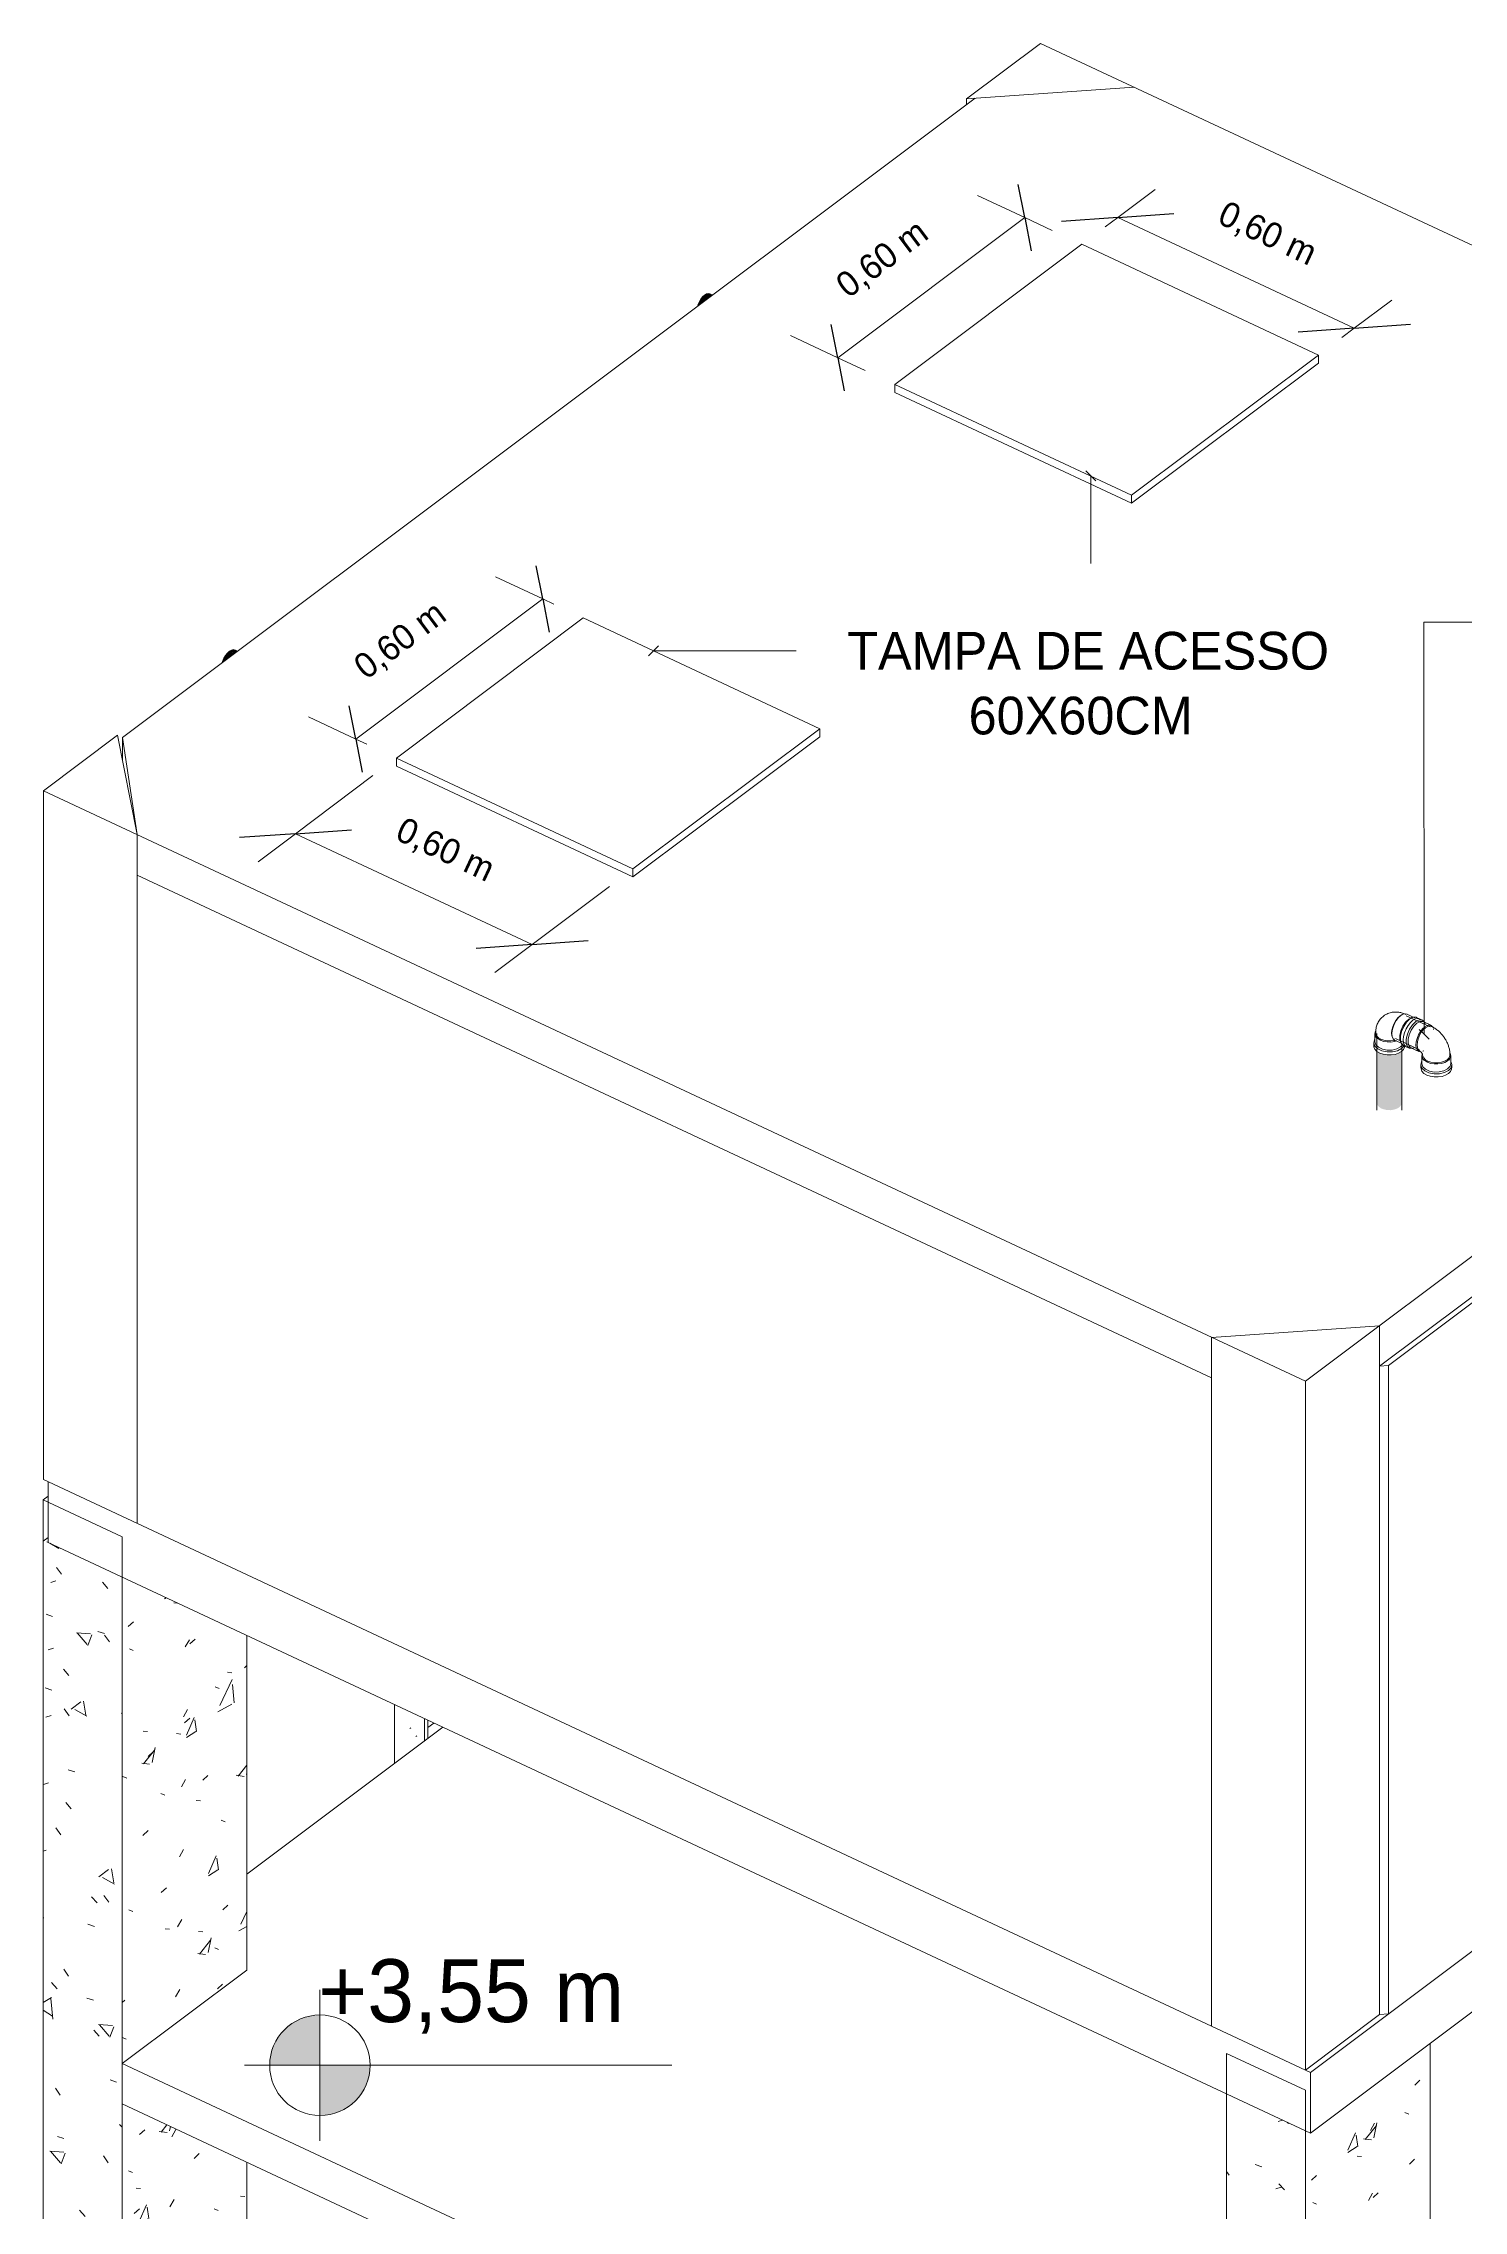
# Model space of a CAD drawing. Header units: metres. Extents: x 147 to 427, y -16 to 162.
# Drawn here: x 404.335 to 407.161, y -8.121 to -3.81 of the extents above; entities that cross this region are included whole.
import ezdxf

# ---------------------------------------------------------------- set-up
doc = ezdxf.new("R2010")
doc.units = ezdxf.units.M
for name, color, linetype, lineweight in [('A-ANNO-DIMS', 7, 'Continuous', 5), ('A-ANNO-DIMS-50', 7, 'Continuous', 5), ('A-WALL', 7, 'Continuous', 9), ('G-ANNO-DIMS', 7, 'Continuous', 5), ('G-ANNO-TEXT', 7, 'Continuous', 5), ('P-PIPE', 7, 'Continuous', 5), ('Q-SPCQ', 7, 'Continuous', 5), ('S-COLS', 7, 'Continuous', 5)]:
    doc.layers.add(name, color=color, linetype=linetype, lineweight=lineweight)
doc.layers.add('A-FLOR', color=7, linetype='Continuous', lineweight=9, true_color=0x007f00)
doc.styles.add('Century Gothic', font='GOTHIC.TTF', dxfattribs={"height": 0.05})
doc.styles.add('Century Gothic_1', font='GOTHIC.TTF', dxfattribs={"height": 0.075})
doc.styles.add('Century Gothic_3', font='GOTHIC.TTF', dxfattribs={"height": 0.125})
doc.dimstyles.new('Setores_1_mm', dxfattribs={"dimscale": 0.3048, "dimtxt": 0.052208, "dimasz": 0.520833, "dimexe": 0.393701, "dimexo": 0.246063, "dimgap": 0.287073, "dimtad": 1, "dimrnd": 0.01, "dimzin": 0, "dimdsep": 46, "dimtxsty": 'Century Gothic', "dimblk1": 'OBLIQUE', "dimblk2": 'OBLIQUE', "dimsah": 1, "dimcen": 0.09, "dimazin": 0, "dimtfac": 1, "dimtdec": 4, "dimtix": 1, "dimtmove": 0, "dimatfit": 3, "dimfxl": 1, "dimtvp": 1, "dimtolj": 1, "dimtzin": 0, "dimarcsym": 2})
pattern_1 = [(37.1, (181.416, -8.219), (0.285897, -0.159425), [0.02409, -0.26502]), (330.855, (181.416, -8.219), (-0.055305, 0.3338195), [0.02728, -0.30007]), (99.407, (181.44, -8.232), (0.230597, 0.1743955), [0.0282, -0.31017]), (31.078, (181.416, -8.137), (0.4254, -0.266755), [0.03625, -0.39874]), (96.139, (181.451, -8.159), (0.372554, 0.224539), [0.04118, -0.45295]), (327.91, (181.416, -8.137), (0.372552, 0.224549), [0.04184, -0.46027]), (355.797, (181.456, -8.176), (0.237922, -0.27613), [0.02798, -0.30783]), (310.75, (181.456, -8.176), (0.096985, 0.2515133), [0.03037, -0.33412]), (68.913, (181.476, -8.199), (0.334911, -0.024614), [0.02246, -0.2471]), (17.764, (181.416, -8.219), (0.0048522, 0.1340203), [0.01096, -0.20555, 0.01096, -0.21152, -0.21999]), (17.764, (181.416, -8.219), (0.0048522, 0.1340203), [-0.43899, 0.01096, -0.20903]), (341.606, (181.416, -8.219), (0.104863, 0.1124244), [0.01374, -0.14535, 0.01374, -0.25155, -0.10516]), (341.606, (181.416, -8.219), (0.104863, 0.1124244), [-0.42438, 0.01374, -0.09141]), (311.707, (181.327, -8.177), (0.2127834, -0.1087668), [0.01667, -0.10965, 0.01667, -0.37745, -0.52297]), (311.707, (181.327, -8.177), (0.2127834, -0.1087668), [-0.52044, 0.01667, -0.50629]), (305.365, (181.287, -8.159), (0.232455, -0.0677502), [0.01676, -0.14826, 0.01676, -0.24626, -0.37319]), (305.365, (181.287, -8.159), (0.232455, -0.0677502), [-0.42803, 0.01676, -0.35644])]

# ---------------------------------------------------------------- blocks, each defined once
blk = doc.blocks.new('Pilar retangular - 20 x 40 cm-V292-CAIXA D')
at = {"layer": 'S-COLS', "true_color": 0xc0c0c0}
h = blk.add_hatch(dxfattribs=at)
h.set_pattern_fill('FP_11', color=9, style=0, pattern_type=2)
h.set_pattern_definition([(66.488, (173.182, -8.106), (0.2258913, 0.1435726), [0.03806, -0.41864]), (32.439, (173.182, -8.106), (-0.043703, 0.275211), [0.0223, -0.24535]), (99.022, (173.201, -8.094), (0.182193, 0.418781), [0.02322, -0.25544]), (64.581, (173.182, -8.024), (0.336107, 0.184093), [0.05715, -0.62861]), (95.479, (173.21, -8.009), (0.294356, 0.619375), [0.03644, -0.40085]), (28.709, (173.182, -8.024), (0.29435, 0.619374), [0.03193, -0.35128]), (51.303, (173.213, -8.021), (0.187991, -0.023976), [0.03527, -0.38797]), (352.732, (173.213, -8.021), (0.07663, 0.354302), [0.01579, -0.17372]), (77.796, (173.229, -8.023), (0.264619, 0.3303264), [0.03021, -0.33228]), (60.21, (173.182, -8.106), (0.0038319, 0.1391553), [0.0166, -0.3113, 0.0166, -0.32035, -0.33317]), (60.21, (173.182, -8.106), (0.0038319, 0.1391553), [-0.66484, 0.0166, -0.31658]), (42.628, (173.182, -8.106), (0.0828553, 0.2235527), [0.014, -0.14811, 0.014, -0.25632, -0.10715]), (42.628, (173.182, -8.106), (0.0828553, 0.2235527), [-0.43244, 0.014, -0.09315]), (355.49, (173.112, -8.159), (0.1681203, 0.1167417), [0.00879, -0.05782, 0.00879, -0.19903, -0.27576]), (355.49, (173.112, -8.159), (0.1681203, 0.1167417), [-0.27443, 0.00879, -0.26697]), (336.159, (173.08, -8.182), (0.183663, 0.178603), [0.00838, -0.07413, 0.00838, -0.12312, -0.18658]), (336.159, (173.08, -8.182), (0.183663, 0.178603), [-0.214, 0.00838, -0.17821])])
h.paths.add_polyline_path([(176.2539, -11.7903), (176.5019, -11.6045), (176.5019, -7.7884), (176.2637, -7.9668), (176.2539, -7.9622), (176.2539, -11.3082)])
h = blk.add_hatch(dxfattribs=at)
h.set_pattern_fill('FP_14', color=9, style=0, pattern_type=2)
h.set_pattern_definition(pattern_1)
h.paths.add_polyline_path([(176.2539, -11.7903), (176.2539, -7.9622), (176.097, -7.8888), (176.097, -11.7169)])
at = {"layer": 'S-COLS'}
for p, q in [((176.5019, -11.6045), (176.5019, -7.7884)), ((176.097, -7.8082), (176.097, -11.7169)), ((176.2539, -7.8816), (176.097, -7.8082)), ((176.2539, -7.8816), (176.2539, -11.7903)), ((176.5019, -11.6045), (176.2539, -11.7903)), ((176.2539, -11.7903), (176.097, -11.7169))]:
    blk.add_line(p, q, dxfattribs=at)
blk = doc.blocks.new('Pilar retangular - 20 x 40 cm-V293-CAIXA D')
at = {"layer": 'S-COLS', "true_color": 0xc0c0c0}
h = blk.add_hatch(dxfattribs=at)
h.set_pattern_fill('FP_15', color=9, style=0, pattern_type=2)
h.set_pattern_definition([(35.205, (178.344, -12.598), (0.3643654, -0.018874), [0.02997, -0.32969]), (357.035, (178.344, -12.598), (-0.070483, 0.2262186), [0.0304, -0.33445]), (107.306, (178.374, -12.6), (0.293883, 0.20735), [0.01975, -0.2172]), (31.675, (178.344, -12.538), (0.542163, -0.049786), [0.04649, -0.51142]), (101.117, (178.389, -12.542), (0.47481, 0.292967), [0.02911, -0.32019]), (354.754, (178.344, -12.538), (0.474805, 0.292965), [0.04537, -0.49907]), (12.803, (178.395, -12.553), (0.3032313, -0.1210845), [0.03648, -0.40124]), (338.232, (178.395, -12.553), (0.1236035, 0.218093), [0.02721, -0.2993]), (60.457, (178.42, -12.563), (0.426833, 0.097), [0.02089, -0.22979]), (24.431, (178.344, -12.598), (0.0061742, 0.1001182), [0.01461, -0.27401, 0.01461, -0.28197, -0.29326]), (24.431, (178.344, -12.598), (0.0061742, 0.1001182), [-0.5852, 0.01461, -0.27865]), (4.457, (178.344, -12.598), (0.1336358, 0.1186237), [0.01667, -0.17631, 0.01667, -0.30513, -0.12756]), (4.457, (178.344, -12.598), (0.1336358, 0.1186237), [-0.51478, 0.01667, -0.11089]), (339.335, (178.231, -12.598), (0.2711825, -0.0067879), [0.01511, -0.09937, 0.01511, -0.34205, -0.47393]), (339.335, (178.231, -12.598), (0.2711825, -0.0067879), [-0.47164, 0.01511, -0.45882]), (331.52, (178.18, -12.598), (0.2962563, 0.0301025), [0.01406, -0.12442, 0.01406, -0.20666, -0.31318]), (331.52, (178.18, -12.598), (0.2962563, 0.0301025), [-0.3592, 0.01406, -0.29912])])
h.paths.add_polyline_path([(173.7529, -6.7117), (173.7529, -6.6998), (173.743, -6.7071)])
h = blk.add_hatch(dxfattribs=at)
h.set_pattern_fill('FP_14', color=9, style=0, pattern_type=2)
h.set_pattern_definition(pattern_1)
h.paths.add_polyline_path([(173.9, -10.6892), (173.9, -6.8611), (173.7529, -6.7923), (173.7529, -6.7117), (173.743, -6.7071), (173.743, -10.6158)])
h = blk.add_hatch(dxfattribs=at)
h.set_pattern_fill('FP_13', color=9, style=0, pattern_type=2)
h.set_pattern_definition([(66.488, (170.828, -7.005), (0.2258913, 0.1435726), [0.03806, -0.41864]), (32.439, (170.828, -7.005), (-0.043703, 0.275211), [0.0223, -0.24535]), (99.022, (170.847, -6.993), (0.182193, 0.418781), [0.02322, -0.25544]), (64.581, (170.828, -6.923), (0.336107, 0.184093), [0.05715, -0.62861]), (95.479, (170.856, -6.908), (0.294356, 0.619375), [0.03644, -0.40085]), (28.709, (170.828, -6.923), (0.29435, 0.619374), [0.03193, -0.35128]), (51.303, (170.859, -6.92), (0.187991, -0.023976), [0.03527, -0.38797]), (352.732, (170.859, -6.92), (0.07663, 0.354302), [0.01579, -0.17372]), (77.796, (170.875, -6.922), (0.264619, 0.3303264), [0.03021, -0.33228]), (60.21, (170.828, -7.005), (0.0038319, 0.1391553), [0.0166, -0.3113, 0.0166, -0.32035, -0.33317]), (60.21, (170.828, -7.005), (0.0038319, 0.1391553), [-0.66484, 0.0166, -0.31658]), (42.628, (170.828, -7.005), (0.0828553, 0.2235527), [0.014, -0.14811, 0.014, -0.25632, -0.10715]), (42.628, (170.828, -7.005), (0.0828553, 0.2235527), [-0.43244, 0.014, -0.09315]), (355.49, (170.758, -7.058), (0.1681203, 0.1167417), [0.00879, -0.05782, 0.00879, -0.19903, -0.27576]), (355.49, (170.758, -7.058), (0.1681203, 0.1167417), [-0.27443, 0.00879, -0.26697]), (336.159, (170.726, -7.081), (0.183663, 0.178603), [0.00838, -0.07413, 0.00838, -0.12312, -0.18658]), (336.159, (170.726, -7.081), (0.183663, 0.178603), [-0.214, 0.00838, -0.17821])])
h.paths.add_polyline_path([(173.9, -10.6892), (174.1479, -10.5034), (174.1479, -8.0248), (173.9, -7.9088), (173.9, -10.4983)])
h.paths.add_polyline_path([(173.9, -7.8282), (174.1479, -7.6424), (174.1479, -6.9771), (173.9, -6.8611), (173.9, -7.6424)])
at = {"layer": 'S-COLS'}
for p, q in [((173.743, -6.7071), (173.7529, -6.6998)), ((173.743, -6.7071), (173.743, -10.6158)), ((173.9, -6.7805), (173.743, -6.7071)), ((173.9, -6.7805), (173.9, -10.6892)), ((174.1479, -7.6424), (174.1479, -6.9771)), ((174.1479, -10.5034), (174.1479, -8.0248)), ((174.1479, -10.5034), (173.9, -10.6892)), ((173.9, -10.6892), (173.743, -10.6158))]:
    blk.add_line(p, q, dxfattribs=at)
blk = doc.blocks.new('Escada de mão - Padrão-3987826-CAIXA D')
at = {"layer": 'Q-SPCQ'}
for p, q in [((174.4419, -7.2312), (174.4419, -7.1146)), ((174.5017, -7.1426), (174.5017, -7.1864)), ((174.5079, -7.1817), (174.5079, -7.1455)), ((174.5079, -7.1601), (174.5199, -7.1511)), ((174.4739, -7.1606), (174.472, -7.162)), ((174.484, -7.178), (174.4859, -7.1766)), ((174.4419, -9.4212), (174.4419, -8.1623)), ((174.5017, -8.1903), (174.5017, -9.4492)), ((174.5079, -9.4446), (174.5079, -8.1932)), ((174.6483, -8.2589), (174.5079, -8.3641)), ((174.5079, -8.3891), (174.6689, -8.2685)), ((174.6992, -8.4667), (174.6992, -8.2827)), ((174.759, -8.3106), (174.759, -9.2564)), ((174.7652, -9.2518), (174.7652, -8.3135)), ((174.4739, -8.3896), (174.472, -8.391)), ((174.484, -8.407), (174.4859, -8.4056)), ((174.7231, -8.4487), (174.5079, -8.6099)), ((174.5079, -8.6349), (174.7351, -8.4647)), ((174.6992, -8.7125), (174.6992, -8.4915)), ((174.4739, -8.6354), (174.472, -8.6368)), ((174.484, -8.6528), (174.4859, -8.6514)), ((174.7231, -8.6945), (174.5079, -8.8557)), ((174.5079, -8.8807), (174.7351, -8.7105)), ((174.6992, -8.9583), (174.6992, -8.7373)), ((174.4739, -8.8812), (174.472, -8.8826)), ((174.484, -8.8986), (174.4859, -8.8972)), ((174.7231, -8.9403), (174.5079, -9.1015)), ((174.5079, -9.1265), (174.7351, -8.9563)), ((174.6992, -9.2285), (174.6992, -8.9831)), ((174.4739, -9.127), (174.472, -9.1284)), ((174.484, -9.1444), (174.4859, -9.143)), ((174.6992, -9.2285), (174.759, -9.2564)), ((174.759, -9.2564), (174.7652, -9.2518)), ((174.4419, -9.4212), (174.5017, -9.4492)), ((174.5017, -9.4492), (174.5079, -9.4446))]:
    blk.add_line(p, q, dxfattribs=at)
for points in [[(174.7231, -8.4487, 0), (174.7235, -8.4484, 0), (174.7252, -8.4479, 0), (174.7271, -8.4479, 0), (174.7291, -8.4486, 0), (174.7311, -8.4498, 0), (174.733, -8.4515, 0), (174.7346, -8.4536, 0), (174.7359, -8.4558, 0), (174.7367, -8.4581, 0), (174.7369, -8.4603, 0)], [(174.7369, -8.4603, 0), (174.7367, -8.4623, 0), (174.7359, -8.4639, 0), (174.7346, -8.465, 0)], [(174.7231, -8.6945, 0), (174.7235, -8.6942, 0), (174.7252, -8.6937, 0), (174.7271, -8.6937, 0), (174.7291, -8.6944, 0), (174.7311, -8.6956, 0), (174.733, -8.6973, 0), (174.7346, -8.6994, 0), (174.7359, -8.7016, 0), (174.7367, -8.7039, 0), (174.7369, -8.7061, 0)], [(174.7369, -8.7061, 0), (174.7367, -8.7081, 0), (174.7359, -8.7097, 0), (174.7346, -8.7108, 0)], [(174.7231, -8.9403, 0), (174.7235, -8.94, 0), (174.7252, -8.9395, 0), (174.7271, -8.9395, 0), (174.7291, -8.9402, 0), (174.7311, -8.9414, 0), (174.733, -8.9431, 0), (174.7346, -8.9452, 0), (174.7359, -8.9474, 0), (174.7367, -8.9497, 0), (174.7369, -8.9519, 0)], [(174.7369, -8.9519, 0), (174.7367, -8.9539, 0), (174.7359, -8.9555, 0), (174.7346, -8.9566, 0)]]:
    blk.add_polyline3d(points, dxfattribs=at)
blk = doc.blocks.new('Joelho 45_90 - Agua Fria_Soldavel - MEP - Tigre - Standard-V308-CAIXA D')
at = {"layer": 'P-PIPE'}
for p, q in [((176.4424, -5.7445), (176.4467, -5.7419)), ((176.4467, -5.7419), (176.4424, -5.7445)), ((176.4475, -5.7415), (176.446, -5.7422)), ((176.4715, -5.7484), (176.4558, -5.741)), ((176.4594, -5.7512), (176.4655, -5.7481)), ((176.468, -5.7473), (176.4653, -5.7481)), ((176.4807, -5.7503), (176.4748, -5.7475)), ((176.3901, -5.7983), (176.3901, -5.8043)), ((176.3922, -5.7797), (176.3922, -5.7959)), ((176.3958, -5.7876), (176.3945, -5.7889)), ((176.4262, -5.7846), (176.4266, -5.7862)), ((176.4308, -5.7909), (176.4309, -5.7909)), ((176.4316, -5.7929), (176.4473, -5.8003)), ((176.443, -5.7956), (176.4442, -5.7983)), ((176.4476, -5.8019), (176.4433, -5.8064)), ((176.4501, -5.804), (176.445, -5.8096)), ((176.4487, -5.8033), (176.4546, -5.806))]:
    blk.add_line(p, q, dxfattribs=at)
for points in [[(176.4349, -5.7945, 0), (176.4315, -5.7955, 0), (176.4242, -5.7966, 0), (176.4167, -5.7965, 0), (176.4095, -5.7953, 0), (176.4031, -5.793, 0), (176.3979, -5.7899, 0), (176.3942, -5.786, 0), (176.3924, -5.7817, 0), (176.3925, -5.7773, 0), (176.3939, -5.7739, 0)], [(176.3939, -5.7739, 0), (176.3925, -5.7773, 0), (176.3924, -5.7817, 0), (176.3942, -5.786, 0), (176.3979, -5.7899, 0), (176.4031, -5.793, 0), (176.4095, -5.7953, 0), (176.4167, -5.7965, 0), (176.4242, -5.7966, 0), (176.4315, -5.7955, 0), (176.4349, -5.7945, 0)], [(176.4097, -5.7448, 0), (176.4078, -5.7463, 0), (176.406, -5.7479, 0), (176.4043, -5.7496, 0), (176.4028, -5.7514, 0), (176.4014, -5.7533, 0), (176.4001, -5.7552, 0), (176.3989, -5.7572, 0), (176.3979, -5.7592, 0), (176.397, -5.7612, 0), (176.3962, -5.7633, 0), (176.3956, -5.7653, 0), (176.395, -5.7673, 0), (176.3946, -5.7694, 0), (176.3942, -5.7714, 0), (176.394, -5.7734, 0), (176.3938, -5.7754, 0), (176.3937, -5.7773, 0), (176.3937, -5.7784, 0)], [(176.394, -5.776, 0), (176.3939, -5.7802, 0), (176.3956, -5.7843, 0), (176.3991, -5.788, 0), (176.404, -5.791, 0), (176.4101, -5.7931, 0), (176.4169, -5.7943, 0), (176.424, -5.7943, 0), (176.4309, -5.7933, 0), (176.4319, -5.7931, 0)], [(176.4319, -5.7931, 0), (176.4309, -5.7933, 0), (176.424, -5.7943, 0), (176.4169, -5.7943, 0), (176.4101, -5.7931, 0), (176.404, -5.791, 0), (176.3991, -5.788, 0), (176.3956, -5.7843, 0), (176.3939, -5.7802, 0), (176.394, -5.776, 0)], [(176.4097, -5.7448, 0), (176.4116, -5.7434, 0), (176.4137, -5.7421, 0), (176.4158, -5.741, 0), (176.4179, -5.74, 0), (176.4201, -5.7392, 0), (176.4224, -5.7385, 0), (176.4246, -5.738, 0), (176.4268, -5.7375, 0), (176.429, -5.7372, 0), (176.4312, -5.7371, 0), (176.4333, -5.737, 0), (176.4354, -5.7371, 0), (176.4375, -5.7372, 0), (176.4395, -5.7374, 0), (176.4415, -5.7378, 0), (176.4435, -5.7382, 0), (176.4454, -5.7386, 0), (176.4473, -5.7392, 0), (176.4491, -5.7398, 0), (176.4509, -5.7404, 0), (176.4526, -5.7412, 0), (176.4539, -5.7417, 0)], [(176.4261, -5.7842, 0), (176.4255, -5.7789, 0), (176.4261, -5.7729, 0), (176.4278, -5.7663, 0), (176.4305, -5.7598, 0), (176.4339, -5.7537, 0), (176.438, -5.7485, 0), (176.4424, -5.7445, 0)], [(176.4424, -5.7445, 0), (176.438, -5.7485, 0), (176.4339, -5.7537, 0), (176.4305, -5.7598, 0), (176.4278, -5.7663, 0), (176.4261, -5.7729, 0), (176.4255, -5.7789, 0), (176.4261, -5.7842, 0)], [(176.4437, -5.7439, 0), (176.4391, -5.7481, 0), (176.4348, -5.7536, 0), (176.4311, -5.76, 0), (176.4283, -5.7669, 0), (176.4265, -5.7738, 0), (176.4259, -5.7803, 0), (176.4265, -5.7858, 0), (176.4283, -5.79, 0), (176.4311, -5.7927, 0)], [(176.4311, -5.7927, 0), (176.4283, -5.79, 0), (176.4265, -5.7858, 0), (176.4259, -5.7803, 0), (176.4265, -5.7738, 0), (176.4283, -5.7669, 0), (176.4311, -5.76, 0), (176.4348, -5.7536, 0), (176.4391, -5.7481, 0), (176.4437, -5.7439, 0)], [(176.444, -5.7974, 0), (176.4419, -5.7914, 0), (176.4419, -5.7834, 0), (176.444, -5.7743, 0), (176.448, -5.7652, 0), (176.4533, -5.7572, 0), (176.4594, -5.7512, 0)], [(176.4495, -5.8036, 0), (176.4452, -5.8002, 0), (176.443, -5.7938, 0), (176.443, -5.7852, 0), (176.4452, -5.7754, 0), (176.4495, -5.7656, 0), (176.4552, -5.757, 0), (176.4617, -5.7506, 0)], [(176.4563, -5.7412, 0), (176.4526, -5.7403, 0), (176.4483, -5.7412, 0), (176.4437, -5.7439, 0)], [(176.4437, -5.7439, 0), (176.4483, -5.7412, 0), (176.4526, -5.7403, 0), (176.4563, -5.7412, 0)], [(176.4676, -5.7534, 0), (176.4627, -5.7579, 0), (176.4581, -5.7638, 0), (176.4541, -5.7707, 0), (176.4511, -5.7781, 0), (176.4492, -5.7855, 0), (176.4486, -5.7924, 0), (176.4492, -5.7984, 0), (176.4511, -5.8029, 0), (176.4541, -5.8058, 0)], [(176.4617, -5.7506, 0), (176.4683, -5.7472, 0), (176.474, -5.7472, 0), (176.4748, -5.7475, 0)], [(176.4811, -5.7505, 0), (176.4772, -5.7496, 0), (176.4726, -5.7505, 0), (176.4676, -5.7534, 0)], [(176.445, -5.8096, 0), (176.437, -5.8138, 0), (176.4271, -5.8161, 0), (176.4164, -5.8163, 0), (176.4063, -5.8143, 0), (176.3979, -5.8104, 0), (176.3923, -5.805, 0), (176.3901, -5.7988, 0), (176.3917, -5.7925, 0), (176.3922, -5.7917, 0)], [(176.445, -5.8156, 0), (176.4392, -5.8189, 0), (176.4322, -5.8212, 0), (176.4244, -5.8224, 0), (176.4164, -5.8223, 0), (176.4087, -5.821, 0), (176.4018, -5.8186, 0), (176.3962, -5.8152, 0), (176.3923, -5.811, 0), (176.3903, -5.8064, 0), (176.3902, -5.8033, 0)], [(176.4433, -5.8064, 0), (176.4359, -5.8103, 0), (176.4267, -5.8125, 0), (176.4167, -5.8126, 0), (176.4073, -5.8108, 0), (176.3995, -5.8071, 0), (176.3942, -5.8021, 0), (176.3922, -5.7963, 0)], [(176.4516, -5.8046, 0), (176.4513, -5.8069, 0), (176.4491, -5.8115, 0), (176.445, -5.8156, 0)]]:
    blk.add_polyline3d(points, dxfattribs=at)
blk = doc.blocks.new('Joelho 45_90 - Agua Fria_Soldavel - MEP - Tigre - Standard-V309-CAIXA D')
at = {"layer": 'P-PIPE'}
for p, q in [((176.4865, -5.7531), (176.4807, -5.7503)), ((176.5037, -5.7634), (176.488, -5.7561)), ((176.4902, -5.7564), (176.4907, -5.7573)), ((176.4922, -5.7607), (176.4911, -5.7581)), ((176.509, -5.7717), (176.5086, -5.7701)), ((176.4546, -5.806), (176.4605, -5.8088)), ((176.4637, -5.808), (176.4794, -5.8153)), ((176.4672, -5.809), (176.47, -5.8082)), ((176.4877, -5.8148), (176.4892, -5.8141)), ((176.4836, -5.842), (176.4836, -5.8481)), ((176.4857, -5.8235), (176.4857, -5.8396)), ((176.4893, -5.8314), (176.488, -5.8327)), ((176.5408, -5.8327), (176.539, -5.8309)), ((176.543, -5.8396), (176.543, -5.8235)), ((176.5451, -5.8481), (176.5451, -5.842))]:
    blk.add_line(p, q, dxfattribs=at)
for points in [[(176.4541, -5.8058, 0), (176.4511, -5.8029, 0), (176.4492, -5.7984, 0), (176.4486, -5.7924, 0), (176.4492, -5.7855, 0), (176.4511, -5.7781, 0), (176.4541, -5.7707, 0), (176.4581, -5.7638, 0), (176.4627, -5.7579, 0), (176.4676, -5.7534, 0)], [(176.4662, -5.8093, 0), (176.4613, -5.8091, 0), (176.457, -5.8057, 0), (176.4547, -5.7993, 0), (176.4547, -5.7907, 0), (176.457, -5.7809, 0), (176.4613, -5.7711, 0), (176.467, -5.7625, 0), (176.4735, -5.7561, 0)], [(176.4644, -5.8083, 0), (176.4605, -5.8051, 0), (176.4584, -5.7991, 0), (176.4584, -5.7911, 0), (176.4605, -5.782, 0), (176.4645, -5.7729, 0), (176.4698, -5.7649, 0), (176.4759, -5.7589, 0)], [(176.4676, -5.7534, 0), (176.4726, -5.7505, 0), (176.4772, -5.7496, 0), (176.4811, -5.7505, 0)], [(176.4735, -5.7561, 0), (176.48, -5.7527, 0), (176.4858, -5.7527, 0), (176.49, -5.7561, 0)], [(176.4827, -5.816, 0), (176.479, -5.8151, 0), (176.4762, -5.8124, 0), (176.4744, -5.8082, 0), (176.4738, -5.8027, 0), (176.4744, -5.7962, 0), (176.4762, -5.7893, 0), (176.479, -5.7824, 0), (176.4827, -5.776, 0), (176.487, -5.7705, 0), (176.4916, -5.7663, 0)], [(176.4916, -5.7663, 0), (176.487, -5.7705, 0), (176.4827, -5.776, 0), (176.479, -5.7824, 0), (176.4762, -5.7893, 0), (176.4744, -5.7962, 0), (176.4738, -5.8027, 0), (176.4744, -5.8082, 0), (176.4762, -5.8124, 0), (176.479, -5.8151, 0), (176.4827, -5.816, 0)], [(176.4759, -5.7589, 0), (176.4819, -5.7558, 0), (176.4873, -5.7558, 0), (176.488, -5.7561, 0)], [(176.4929, -5.7681, 0), (176.4885, -5.7721, 0), (176.4845, -5.7773, 0), (176.481, -5.7834, 0), (176.4783, -5.79, 0), (176.4766, -5.7965, 0), (176.4761, -5.8026, 0), (176.4766, -5.8078, 0), (176.4783, -5.8118, 0), (176.481, -5.8144, 0)], [(176.481, -5.8144, 0), (176.4783, -5.8118, 0), (176.4766, -5.8078, 0), (176.4761, -5.8026, 0), (176.4766, -5.7965, 0), (176.4783, -5.79, 0), (176.481, -5.7834, 0), (176.4845, -5.7773, 0), (176.4885, -5.7721, 0), (176.4929, -5.7681, 0)], [(176.4916, -5.7663, 0), (176.4962, -5.7636, 0), (176.5004, -5.7627, 0), (176.5041, -5.7636, 0), (176.5069, -5.7663, 0), (176.5073, -5.7669, 0)], [(176.5073, -5.7669, 0), (176.5069, -5.7663, 0), (176.5041, -5.7636, 0), (176.5004, -5.7627, 0), (176.4962, -5.7636, 0), (176.4916, -5.7663, 0)], [(176.5048, -5.7656, 0), (176.5013, -5.7647, 0), (176.4973, -5.7656, 0), (176.4929, -5.7681, 0)], [(176.4929, -5.7681, 0), (176.4973, -5.7656, 0), (176.5013, -5.7647, 0), (176.5048, -5.7656, 0)], [(176.5415, -5.8221, 0), (176.5415, -5.8202, 0), (176.5414, -5.8183, 0), (176.5412, -5.8164, 0), (176.541, -5.8145, 0), (176.5407, -5.8127, 0), (176.5403, -5.8109, 0), (176.5399, -5.8091, 0), (176.5394, -5.8073, 0), (176.5389, -5.8056, 0), (176.5384, -5.8039, 0), (176.5377, -5.8022, 0), (176.5371, -5.8005, 0), (176.5364, -5.7988, 0), (176.5356, -5.7972, 0), (176.5348, -5.7956, 0), (176.534, -5.794, 0), (176.5331, -5.7925, 0), (176.5322, -5.7909, 0), (176.5313, -5.7894, 0), (176.5303, -5.7879, 0), (176.5293, -5.7865, 0), (176.5282, -5.785, 0), (176.5271, -5.7836, 0), (176.526, -5.7822, 0), (176.5248, -5.7809, 0), (176.5236, -5.7796, 0), (176.5224, -5.7783, 0), (176.5211, -5.777, 0), (176.5198, -5.7758, 0), (176.5185, -5.7746, 0), (176.5171, -5.7734, 0), (176.5157, -5.7723, 0), (176.5143, -5.7712, 0), (176.5128, -5.7702, 0), (176.5113, -5.7692, 0), (176.5097, -5.7682, 0), (176.5081, -5.7673, 0), (176.5065, -5.7664, 0), (176.5049, -5.7656, 0), (176.5044, -5.7654, 0)], [(176.4873, -5.8224, 0), (176.4873, -5.8224, 0), (176.4872, -5.8223, 0), (176.4872, -5.8222, 0), (176.4872, -5.8221, 0), (176.4871, -5.8219, 0), (176.4871, -5.8217, 0), (176.487, -5.8215, 0), (176.4869, -5.8212, 0), (176.4868, -5.8209, 0), (176.4867, -5.8207, 0), (176.4865, -5.8204, 0), (176.4864, -5.82, 0), (176.4862, -5.8197, 0), (176.486, -5.8194, 0), (176.4858, -5.819, 0), (176.4856, -5.8187, 0), (176.4853, -5.8184, 0), (176.4851, -5.818, 0), (176.4849, -5.8177, 0), (176.4846, -5.8174, 0), (176.4843, -5.8171, 0), (176.4841, -5.8168, 0), (176.4838, -5.8165, 0), (176.4836, -5.8162, 0), (176.4833, -5.816, 0), (176.483, -5.8158, 0), (176.4828, -5.8155, 0), (176.4825, -5.8153, 0), (176.4823, -5.8152, 0), (176.4821, -5.815, 0), (176.4819, -5.8149, 0), (176.4818, -5.8148, 0), (176.4816, -5.8147, 0), (176.4815, -5.8146, 0), (176.4814, -5.8146, 0), (176.4814, -5.8146, 0)], [(176.541, -5.8172, 0), (176.5428, -5.8215, 0), (176.5427, -5.8259, 0), (176.5407, -5.8302, 0), (176.5369, -5.834, 0)], [(176.5369, -5.834, 0), (176.5407, -5.8302, 0), (176.5427, -5.8259, 0), (176.5428, -5.8215, 0), (176.541, -5.8172, 0)], [(176.4857, -5.8355, 0), (176.4852, -5.8363, 0), (176.4837, -5.8426, 0), (176.4858, -5.8487, 0), (176.4914, -5.8541, 0), (176.4998, -5.858, 0), (176.5099, -5.86, 0), (176.5206, -5.8598, 0), (176.5305, -5.8575, 0), (176.5385, -5.8533, 0)], [(176.5385, -5.8593, 0), (176.5328, -5.8627, 0), (176.5258, -5.865, 0), (176.518, -5.8661, 0), (176.5099, -5.8661, 0), (176.5022, -5.8648, 0), (176.4953, -5.8623, 0), (176.4897, -5.8589, 0), (176.4858, -5.8548, 0), (176.4839, -5.8502, 0), (176.4837, -5.847, 0)], [(176.4858, -5.8401, 0), (176.4878, -5.8459, 0), (176.493, -5.8509, 0), (176.5008, -5.8545, 0), (176.5102, -5.8564, 0), (176.5202, -5.8562, 0), (176.5294, -5.854, 0), (176.5369, -5.8501, 0)], [(176.5369, -5.834, 0), (176.5315, -5.8371, 0), (176.525, -5.8392, 0), (176.5177, -5.8403, 0), (176.5103, -5.8403, 0), (176.5031, -5.8391, 0), (176.4966, -5.8368, 0), (176.4914, -5.8336, 0), (176.4878, -5.8298, 0), (176.4859, -5.8255, 0), (176.486, -5.821, 0), (176.4863, -5.8203, 0)], [(176.4863, -5.8203, 0), (176.486, -5.821, 0), (176.4859, -5.8255, 0), (176.4878, -5.8298, 0), (176.4914, -5.8336, 0), (176.4966, -5.8368, 0), (176.5031, -5.8391, 0), (176.5103, -5.8403, 0), (176.5177, -5.8403, 0), (176.525, -5.8392, 0), (176.5315, -5.8371, 0), (176.5369, -5.834, 0)], [(176.4874, -5.824, 0), (176.4892, -5.8281, 0), (176.4926, -5.8317, 0), (176.4976, -5.8347, 0), (176.5036, -5.8369, 0), (176.5105, -5.838, 0), (176.5176, -5.8381, 0), (176.5244, -5.837, 0), (176.5306, -5.835, 0), (176.5357, -5.8321, 0)], [(176.5357, -5.8321, 0), (176.5306, -5.835, 0), (176.5244, -5.837, 0), (176.5176, -5.8381, 0), (176.5105, -5.838, 0), (176.5036, -5.8369, 0), (176.4976, -5.8347, 0), (176.4926, -5.8317, 0), (176.4892, -5.8281, 0), (176.4874, -5.824, 0)], [(176.5357, -5.8321, 0), (176.5393, -5.8285, 0), (176.5413, -5.8244, 0), (176.5414, -5.8202, 0)], [(176.5414, -5.8202, 0), (176.5413, -5.8244, 0), (176.5393, -5.8285, 0), (176.5357, -5.8321, 0)], [(176.5369, -5.8501, 0), (176.5416, -5.8449, 0), (176.543, -5.8391, 0)], [(176.5385, -5.8533, 0), (176.5436, -5.8477, 0), (176.5451, -5.8415, 0), (176.543, -5.8354, 0)], [(176.545, -5.8463, 0), (176.5448, -5.8507, 0), (176.5426, -5.8553, 0), (176.5385, -5.8593, 0)]]:
    blk.add_polyline3d(points, dxfattribs=at)
blk = doc.blocks.new('DIMBLOCK161-CAIXA D')
at = {"layer": 'A-ANNO-DIMS-50'}
for p, q in [((406.4726, -4.1566), (406.547, -4.1008)), ((406.4726, -4.1566), (406.4478, -4.1751)), ((406.4726, -4.1566), (406.9433, -4.3768)), ((406.9433, -4.3768), (407.0177, -4.3211)), ((406.9433, -4.3768), (406.9186, -4.3953))]:
    blk.add_line(p, q, dxfattribs=at)
at = {"layer": 'A-ANNO-DIMS-50', "lineweight": 25}
for p, q in [((406.4726, -4.1566), (406.3611, -4.1643)), ((406.4726, -4.1566), (406.584, -4.1488)), ((406.9433, -4.3768), (406.8319, -4.3845)), ((406.9433, -4.3768), (407.0548, -4.3691))]:
    blk.add_line(p, q, dxfattribs=at)
at = {"layer": 'A-ANNO-DIMS-50', "color": 0, "insert": (406.6895, -4.1213), "char_height": 0.05, "width": 0.264523, "attachment_point": 1, "rotation": 334.9316, "line_spacing_factor": 0.984502, "style": 'Century Gothic'}
blk.add_mtext('0,60 m', dxfattribs=at)
blk = doc.blocks.new('_Oblique')
at = {"color": 0, "linetype": 'ByBlock', "lineweight": -2}
blk.add_line((-0.5, -0.5), (0.5, 0.5), dxfattribs=at)
blk = doc.blocks.new('DIMBLOCK162-CAIXA D')
at = {"layer": 'A-ANNO-DIMS-50', "lineweight": 25}
for p, q in [((406.2876, -4.1568), (406.2746, -4.0908)), ((406.2876, -4.1568), (406.3007, -4.2228)), ((405.9157, -4.4355), (405.9026, -4.3695)), ((405.9157, -4.4355), (405.9287, -4.5015))]:
    blk.add_line(p, q, dxfattribs=at)
at = {"layer": 'A-ANNO-DIMS-50'}
for p, q in [((406.2876, -4.1568), (406.1935, -4.1127)), ((405.9157, -4.4355), (406.2876, -4.1568)), ((406.2876, -4.1568), (406.3425, -4.1824)), ((405.9157, -4.4355), (405.8215, -4.3914)), ((405.9157, -4.4355), (405.9705, -4.4611))]:
    blk.add_line(p, q, dxfattribs=at)
at = {"layer": 'A-ANNO-DIMS-50', "color": 0, "insert": (405.9064, -4.2788), "char_height": 0.05, "width": 0.264523, "attachment_point": 1, "rotation": 36.8444, "line_spacing_factor": 0.984502, "style": 'Century Gothic'}
blk.add_mtext('0,60 m', dxfattribs=at)
blk = doc.blocks.new('DIMBLOCK163-CAIXA D')
at = {"layer": 'A-ANNO-DIMS-50', "lineweight": 25}
for p, q in [((405.3286, -4.9154), (405.3155, -4.8494)), ((405.3286, -4.9154), (405.3417, -4.9814)), ((404.9566, -5.1941), (404.9436, -5.1281)), ((404.9566, -5.1941), (404.9697, -5.2601))]:
    blk.add_line(p, q, dxfattribs=at)
at = {"layer": 'A-ANNO-DIMS-50'}
for p, q in [((405.3286, -4.9154), (405.2345, -4.8713)), ((404.9566, -5.1941), (405.3286, -4.9154)), ((405.3286, -4.9154), (405.3506, -4.9257)), ((404.9566, -5.1941), (404.8625, -5.1501)), ((404.9566, -5.1941), (404.9786, -5.2044))]:
    blk.add_line(p, q, dxfattribs=at)
at = {"layer": 'A-ANNO-DIMS-50', "color": 0, "insert": (404.9473, -5.0374), "char_height": 0.05, "width": 0.264523, "attachment_point": 1, "rotation": 36.8444, "line_spacing_factor": 0.984502, "style": 'Century Gothic'}
blk.add_mtext('0,60 m', dxfattribs=at)
blk = doc.blocks.new('DIMBLOCK164-CAIXA D')
at = {"layer": 'A-ANNO-DIMS-50'}
for p, q in [((404.8367, -5.3823), (404.991, -5.2668)), ((404.8367, -5.3823), (404.7623, -5.4381)), ((404.8367, -5.3823), (405.3075, -5.6025)), ((405.3075, -5.6025), (405.4618, -5.487)), ((405.3075, -5.6025), (405.2331, -5.6583))]:
    blk.add_line(p, q, dxfattribs=at)
at = {"layer": 'A-ANNO-DIMS-50', "lineweight": 25}
for p, q in [((404.8367, -5.3823), (404.7252, -5.3901)), ((404.8367, -5.3823), (404.9482, -5.3746)), ((405.3075, -5.6025), (405.196, -5.6103)), ((405.3075, -5.6025), (405.419, -5.5948))]:
    blk.add_line(p, q, dxfattribs=at)
at = {"layer": 'A-ANNO-DIMS-50', "color": 0, "insert": (405.0537, -5.347), "char_height": 0.05, "width": 0.264523, "attachment_point": 1, "rotation": 334.9316, "line_spacing_factor": 0.984502, "style": 'Century Gothic'}
blk.add_mtext('0,60 m', dxfattribs=at)
blk = doc.blocks.new('Elevações de ponto - Padrão-77235-CAIXA D')
at = {"layer": 'G-ANNO-DIMS', "true_color": 0xff0000}
h = blk.add_hatch(color=1, dxfattribs=at)
edge = h.paths.add_edge_path()
edge.add_line((174.2911, -10.489), (174.2652, -10.4924))
edge.add_line((174.2652, -10.4924), (174.2411, -10.5024))
edge.add_line((174.2411, -10.5024), (174.2204, -10.5183))
edge.add_line((174.2204, -10.5183), (174.2045, -10.539))
edge.add_line((174.2045, -10.539), (174.1945, -10.5631))
edge.add_line((174.1945, -10.5631), (174.1911, -10.589))
edge.add_line((174.2911, -10.589), (174.2911, -10.489))
edge = h.paths.add_edge_path()
edge.add_line((174.2911, -10.589), (174.1911, -10.589))
h = blk.add_hatch(color=1, dxfattribs=at)
edge = h.paths.add_edge_path()
edge.add_line((174.2911, -10.689), (174.317, -10.6856))
edge.add_line((174.317, -10.6856), (174.3411, -10.6756))
edge.add_line((174.3411, -10.6756), (174.3618, -10.6597))
edge.add_line((174.3618, -10.6597), (174.3777, -10.639))
edge.add_line((174.3777, -10.639), (174.3877, -10.6149))
edge.add_line((174.3877, -10.6149), (174.3911, -10.589))
edge.add_line((174.2911, -10.589), (174.2911, -10.689))
edge = h.paths.add_edge_path()
edge.add_line((174.2911, -10.589), (174.3911, -10.589))
at = {"layer": 'G-ANNO-DIMS'}
for p, q in [((174.2911, -10.739), (174.2911, -10.439)), ((174.1411, -10.589), (174.9911, -10.589))]:
    blk.add_line(p, q, dxfattribs=at)
blk.add_circle((174.2911, -10.589), 0.1, dxfattribs=at)

msp = doc.modelspace()

# ---------------------------------------------------------------- hatches: boundary and pattern name
at = {"layer": 'P-PIPE', "true_color": 0x00ffff}
for points in [[(405.6606, -4.3156), (405.6666, -4.3109), (405.6616, -4.3086), (405.6585, -4.3078), (405.6547, -4.3086), (405.6507, -4.3109), (405.6586, -4.3146)], [(405.6366, -4.3336), (405.6606, -4.3156), (405.6507, -4.3109), (405.6467, -4.3146), (405.643, -4.3194), (405.6398, -4.325), (405.6373, -4.3311)], [(404.6912, -5.042), (404.7152, -5.024), (404.7053, -5.0193), (404.7013, -5.023), (404.6975, -5.0278), (404.6943, -5.0334), (404.6919, -5.0395)], [(404.7152, -5.024), (404.7212, -5.0193), (404.7162, -5.017), (404.713, -5.0162), (404.7093, -5.017), (404.7053, -5.0193), (404.7132, -5.023)], [(406.9975, -5.9291), (406.9975, -5.8199), (406.9916, -5.8172), (406.9882, -5.8157), (406.9882, -5.9192), (406.9898, -5.9229), (406.9946, -5.9273)], [(407.0159, -5.9322), (407.0244, -5.9305), (407.0297, -5.9283), (407.0326, -5.9266), (407.0326, -5.8182), (407.0292, -5.8196), (407.0214, -5.8217), (407.0139, -5.8224), (407.0086, -5.8223), (406.9984, -5.8202), (406.9975, -5.8203), (406.9975, -5.9291), (407.0054, -5.9314), (407.0118, -5.9321), (407.0139, -5.9321)], [(407.0326, -5.9266), (407.0366, -5.9219), (407.0377, -5.9196), (407.0378, -5.9157), (407.0375, -5.8153), (407.0355, -5.8165), (407.0326, -5.8182), (407.0326, -5.8203)]]:
    msp.add_hatch(color=4, dxfattribs=at).paths.add_polyline_path(points)

# ---------------------------------------------------------------- linework, layer by layer
at = {"layer": 'A-FLOR'}
for p, q in [((406.319, -3.8103), (406.1715, -3.9208)), ((408.8299, -4.9848), (406.319, -3.8103)), ((406.1892, -3.9196), (404.4925, -5.1909)), ((406.5056, -3.8976), (406.1715, -3.9208)), ((406.1715, -3.9208), (406.1715, -3.9328)), ((406.4013, -4.2099), (406.0294, -4.4887)), ((406.8721, -4.4302), (406.4013, -4.2099)), ((406.5002, -4.7089), (406.8721, -4.4302)), ((406.8721, -4.4302), (406.8721, -4.4463)), ((406.8721, -4.4463), (406.5002, -4.725)), ((406.0294, -4.4887), (406.5002, -4.7089)), ((406.0294, -4.5048), (406.0294, -4.4887)), ((406.5002, -4.725), (406.0294, -4.5048)), ((406.5002, -4.725), (406.5002, -4.7089)), ((405.4094, -4.9532), (405.0375, -5.2319)), ((405.8802, -5.1734), (405.4094, -4.9532)), ((406.846, -6.4713), (408.8299, -4.9848)), ((404.4826, -5.1863), (404.3352, -5.2968)), ((404.5218, -5.3841), (404.4826, -5.1863)), ((404.4925, -5.1909), (404.5218, -5.3841)), ((404.4925, -5.236), (404.4925, -5.1909)), ((405.5082, -5.4521), (405.8802, -5.1734)), ((405.8802, -5.1895), (405.5082, -5.4682)), ((405.8802, -5.1895), (405.8802, -5.1734)), ((408.6824, -5.1759), (406.9935, -6.4414)), ((405.0375, -5.2319), (405.5082, -5.4521)), ((405.0375, -5.248), (405.0375, -5.2319)), ((405.5082, -5.4682), (405.0375, -5.248)), ((404.3352, -5.2968), (406.846, -6.4713)), ((404.3352, -6.6668), (404.3352, -5.2968)), ((404.5218, -5.3841), (404.5218, -6.7541)), ((405.5082, -5.4521), (405.5082, -5.4682)), ((406.6594, -6.384), (406.9935, -6.3608)), ((406.9935, -6.3608), (406.9935, -7.7308)), ((406.6594, -7.754), (406.6594, -6.384)), ((406.8559, -7.8459), (408.7278, -6.4433)), ((406.846, -6.4713), (406.846, -7.8413)), ((408.7278, -6.5642), (406.8559, -7.9668)), ((406.8559, -7.8459), (404.3352, -6.6668)), ((404.345, -6.6714), (404.345, -6.7923)), ((406.8559, -7.9668), (404.345, -6.7923)), ((404.7401, -7.4514), (405.1298, -7.1594)), ((404.4921, -7.8282), (404.7401, -7.6424)), ((406.9935, -7.7308), (406.846, -7.8413)), ((404.4921, -7.8282), (404.4921, -7.9088)), ((406.6891, -8.8559), (404.4921, -7.8282)), ((406.8559, -7.8459), (406.8559, -7.9668)), ((404.4921, -7.9088), (406.6891, -8.9365))]:
    msp.add_line(p, q, dxfattribs=at)
at = {"layer": 'A-WALL'}
for p, q in [((408.6845, -5.1863), (407.0111, -6.4401)), ((404.5218, -6.7541), (404.5218, -5.4647)), ((406.6594, -6.4646), (404.5218, -5.4647)), ((406.6594, -7.754), (406.6594, -6.4646)), ((407.0111, -6.4401), (406.9935, -6.4414)), ((407.0111, -7.7296), (407.0111, -6.4401)), ((406.9935, -7.7308), (407.0111, -7.7296))]:
    msp.add_line(p, q, dxfattribs=at)
at = {"layer": 'G-ANNO-TEXT'}
for p, q in [((406.419, -4.6702), (406.409, -4.6603)), ((406.419, -4.6702), (406.4289, -4.6801)), ((406.419, -4.6702), (406.419, -4.845)), ((407.0815, -4.9617), (409.0095, -4.9617)), ((407.0822, -5.7813), (407.0815, -4.9617)), ((405.5492, -5.0183), (405.5393, -5.0282)), ((405.5492, -5.0183), (405.5591, -5.0084)), ((405.5492, -5.0183), (405.8329, -5.0183)), ((407.0822, -5.7813), (407.0722, -5.7714)), ((407.0822, -5.7813), (407.0921, -5.7912))]:
    msp.add_line(p, q, dxfattribs=at)
at = {"layer": 'P-PIPE'}
for p, q in [((405.6668, -4.311), (405.6613, -4.3084)), ((404.7213, -5.0194), (404.7159, -5.0168)), ((407.0943, -5.7667), (407.0464, -5.7443)), ((406.988, -5.7797), (406.988, -5.9324)), ((407.0252, -5.7896), (407.0731, -5.812)), ((407.038, -5.9324), (407.038, -5.8007))]:
    msp.add_line(p, q, dxfattribs=at)
for points in [[(405.6507, -4.3109, 0), (405.6547, -4.3086, 0), (405.6585, -4.3078, 0), (405.6617, -4.3086, 0)], [(405.6365, -4.3336, 0), (405.6373, -4.3311, 0), (405.6398, -4.325, 0), (405.643, -4.3194, 0), (405.6467, -4.3146, 0), (405.6507, -4.3109, 0)], [(404.6911, -5.042, 0), (404.6919, -5.0395, 0), (404.6943, -5.0334, 0), (404.6975, -5.0278, 0), (404.7013, -5.023, 0), (404.7053, -5.0193, 0)], [(404.7053, -5.0193, 0), (404.7093, -5.017, 0), (404.713, -5.0162, 0), (404.7163, -5.017, 0)]]:
    msp.add_polyline3d(points, dxfattribs=at)

# ---------------------------------------------------------------- block references
at = {"layer": 'G-ANNO-DIMS', "color": 1, "true_color": 0xff0000}
msp.add_blockref('Elevações de ponto - Padrão-77235-CAIXA D', (230.5944, 2.7572), dxfattribs=at)
at = {"layer": 'P-PIPE'}
for name in ['Joelho 45_90 - Agua Fria_Soldavel - MEP - Tigre - Standard-V308-CAIXA D', 'Joelho 45_90 - Agua Fria_Soldavel - MEP - Tigre - Standard-V309-CAIXA D']:
    msp.add_blockref(name, (230.5921, 0), dxfattribs=at)
at = {"layer": 'Q-SPCQ'}
msp.add_blockref('Escada de mão - Padrão-3987826-CAIXA D', (230.5921, 0), dxfattribs=at)
at = {"layer": 'S-COLS'}
for name in ['Pilar retangular - 20 x 40 cm-V293-CAIXA D', 'Pilar retangular - 20 x 40 cm-V292-CAIXA D']:
    msp.add_blockref(name, (230.5921, 0), dxfattribs=at)

# ---------------------------------------------------------------- texts
at = {"layer": 'G-ANNO-DIMS', "insert": (404.882, -7.6209), "char_height": 0.125, "width": 0.770549, "attachment_point": 1, "line_spacing_factor": 0.984502, "style": 'Century Gothic_3'}
msp.add_mtext('+3,55 m', dxfattribs=at)
at = {"layer": 'G-ANNO-TEXT', "char_height": 0.075, "attachment_point": 1, "style": 'Century Gothic_1'}
for s, insert, width in [('TAMPA DE ACESSO', (405.9345, -4.9808), 1.170464), ('60X60CM ', (406.1759, -5.1098), 0.621308)]:
    msp.add_mtext(s, dxfattribs=dict(at, insert=insert, width=width))

# ---------------------------------------------------------------- dimensions: what is measured, and where the dimension line sits
at = {"layer": 'A-ANNO-DIMS'}
for base, p1, p2, angle, override, picture, middle in [((406.3349, -4.1213), (406.0294, -4.4887), (406.4013, -4.2099), 36.8444, {"dimpost": '<>', "dimfxl": 0.464806}, 'DIMBLOCK162-CAIXA D', (406.0807, -4.1696)), ((406.9054, -4.3591), (406.4013, -4.2099), (406.8721, -4.4302), 334.9316, {"dimpost": '<>', "dimfxl": 0.519744}, 'DIMBLOCK161-CAIXA D', (406.7182, -4.1459)), ((405.3622, -4.8902), (405.0375, -5.2319), (405.4094, -4.9532), 36.8444, {"dimpost": '<>', "dimfxl": 0.464806}, 'DIMBLOCK163-CAIXA D', (405.108, -4.9385)), ((405.4145, -5.6526), (405.0375, -5.2319), (405.5082, -5.4521), 334.9316, {"dimpost": '<>', "dimfxl": 0.519744}, 'DIMBLOCK164-CAIXA D', (405.2273, -5.4394))]:
    dim = msp.add_linear_dim(base=base, p1=p1, p2=p2, angle=angle, dimstyle='Setores_1_mm', override=override, dxfattribs=at)
    dim.commit()
    dim.dimension.update_dxf_attribs({"geometry": picture, "text_midpoint": middle})

doc.saveas('drawing.dxf')
